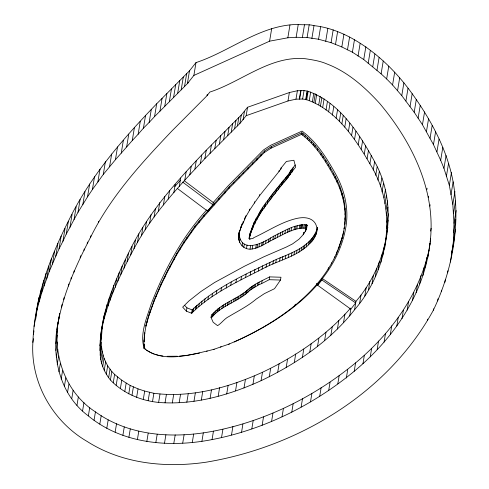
<?xml version="1.0" encoding="UTF-8"?>
<svg xmlns="http://www.w3.org/2000/svg" width="489" height="489" viewBox="0 0 489 489"><rect width="100%" height="100%" fill="white"/><g stroke="black" fill="none" stroke-linecap="round" stroke-linejoin="round"><path stroke-width="0.73" d="M32.891 342.245C30.281 382.349 52.635 421.445 87.146 441.445C122.195 463.841 165.753 468.15 206.181 462.184C298.027 446.915 387.96 393.272 433.34 310.222C452.233 270.753 460.754 225.197 453.12 181.859C447.154 149.671 431.096 120.117 412.172 93.711C395.687 70.716 374.623 50.367 349.592 37.066C338.504 31.32 326.463 26.95 313.999 25.666C308.865 24.059 303.51 25.202 298.253 24.45C260.729 24.566 230.325 51.247 195.991 62.61L189.494 70.819L156.682 103.778C122.617 139.133 89.854 176.682 68.368 221.248C49.23 258.919 34.456 299.604 32.891 342.245L33.484 338.688M429.073 249.781C421.549 298.333 391.316 340.387 354.207 371.285C313.315 405.008 264.243 429.489 212.061 439.587C170.056 447.838 122.458 444.183 88.35 415.901C59.206 394.452 50.764 355.081 58.362 321.151C52.488 355.369 65.587 392.716 95.441 411.879C129.273 436.28 173.668 438.853 213.455 431.157C265.643 421.06 314.708 396.579 355.601 362.856C390.595 333.687 419.269 294.916 429.006 249.769M99.897 350.558C99.89 316.077 113.393 283.516 128.479 253.137C147.213 213.913 176.437 181.315 206.248 150.221L241.285 115.031L247.562 107.262L289.372 92.543L297.379 90.74L304.024 90.599L307.465 91.101C339.299 101.81 359.207 133.509 374.623 161.614C399.446 206.162 388.4 263.644 355.949 301.352L354.556 309.781C330.154 341.004 296.566 363.755 261.089 380.686C231.059 394.305 198.314 404.036 165.037 402.808C144.872 402.331 124.469 394.782 110.41 379.996C105.624 374.054 102.115 367.056 100.752 359.513C98.912 348.571 102.122 337.679 102.109 326.652M144.591 335.075L144.781 332.838C144.341 338.095 143.008 343.834 144.964 348.908M144.267 341.542L144.487 336.481M354.556 309.781C388.883 270.044 398.449 209.359 369.898 163.803C354.867 137.861 335.723 109.395 306.071 99.53L302.63 99.029L295.979 99.169L287.978 100.972L246.169 115.685L239.891 123.454L204.854 158.65C178.729 186.468 152.012 214.585 134.029 248.595C119.567 275.875 105.593 304.305 100.716 335.081M146.205 324.555L145.942 326.139L148.564 316.719L154.139 301.077L161.089 284.94L167.489 271.847L176.456 255.16L183.846 243.192L194.836 227.599L203.858 216.67L229.035 188.357L264.311 152.531L271.059 148.143L301.603 134.322C315.442 144.793 324.843 159.903 333.254 174.805C341.958 189.873 346.664 207.305 344.672 224.738C347.251 206.841 342.471 188.736 333.516 173.222C325.099 158.326 315.705 143.216 301.866 132.739L271.322 146.559L264.573 150.954L229.298 186.774L204.121 215.093L195.093 226.022L184.108 241.609L176.712 253.577L167.745 270.27L161.352 283.357L154.402 299.5L148.827 315.142L146.205 324.555L144.518 334.421M430.033 243.43L429.22 248.345C438.389 195.105 413.181 143.253 379.666 103.423C364.825 87.128 347.648 71.767 326.774 63.9C320.05 60.96 312.764 59.878 305.576 58.759C270.496 55.202 241.566 81.755 209.848 92.066L207.043 95.685L172.006 130.881C141.272 163.24 110.575 196.706 90.667 237.086C75.495 266.193 61.736 296.841 56.968 329.58M450.442 262.08L453.309 242.183L454 223.296L452.814 204.31L449.33 185.355L443.951 168.302L440.681 160.294L433.462 144.591L422.453 124.732L414.195 112.232L401.775 95.642L392.575 84.97L386.646 78.949L381.108 73.851L363.737 59.542L352.398 52.195L341.823 46.95L331.065 42.671L318.559 39.248L307.086 37.525L296.132 37.268L287.844 37.787L269.604 41.168L193.87 75.428L187.373 83.637L189.494 70.819M211.016 317.404L212 317.049C221.114 306.34 235.478 302.281 246.315 293.644L246.798 290.564C253.436 284.525 261.701 280.851 269.671 276.89L280.961 277.239L280.49 280.044L274.518 288.693L264.366 293.644L256.285 299.03C248.039 306.041 238.284 310.912 229.054 316.426C224.451 318.596 221.749 323.076 217.599 325.674L213.167 322.288L211.016 317.404L211.486 314.592L212.464 314.238C221.578 303.528 235.949 299.47 246.78 290.833L246.798 290.564M35.77 318.706L37.574 305.778M306.102 229.207L306.096 228.436L306.579 228.828L307.129 225.49L306.805 224.989L305.772 230.582L303.186 234.683L299.042 239.164L292.526 243.913L286.291 247.067L263.95 256.756L244.592 266.163L214.622 282.483L200.857 291.548L188.919 300.973L182.678 307.141L186.376 311.169L191.633 313.247C211.425 293.706 237.471 281.658 262.061 269.133C277.789 260.429 296.799 256.969 309.678 243.718C322.563 231.804 317.826 214.439 297.911 218.186C282 221.456 268.259 231.089 253.785 237.672L253.009 238.473L249.622 238.95L249.017 238.43L249.573 235.093L250.172 235.612M344.934 223.161L344.134 228.797L344.397 227.22C335.087 283.473 282.746 320.191 234.2 341.994M238.534 237.202L239.427 231.279C235.826 239.891 242.257 250.802 252.165 249.005C258.663 247.984 264.256 244.329 269.897 241.138C281.475 235.887 292.972 227.153 306.187 228.241L306.744 224.903C294.665 223.748 284.005 231.407 273.449 236.254C263.51 242.868 241.095 254.463 239.084 233.864M427.796 257.507L430.063 243.443M430.283 242.031L430.613 239.916L430.265 242.024M34.077 326.481L39.01 297.269M33.399 334.403L33.992 330.845M36.889 310.087L39.242 301.511L41.363 288.693M39.242 301.511L41.51 293.467L43.631 280.649M41.51 293.467L43.979 286.077L46.1 273.259M43.979 286.077L46.669 278.846L48.79 266.028M46.669 278.846L49.322 271.322L51.443 258.504M49.322 271.322L52.445 264.066L54.566 251.248M52.445 264.066L55.783 256.157L57.91 243.339M55.783 256.157L59.047 248.834L61.174 236.022M59.047 248.834L62.904 241.309L65.025 228.497M62.904 241.309L66.247 234.066L68.368 221.248M66.247 234.066L69.951 227.287L72.072 214.469M69.951 227.287L74.035 219.543L76.156 206.725M58.203 322.471L59.719 313.473M56.376 336.463L57.775 328.033M61.565 307.306L62.03 304.494M55.923 343.492L57.317 335.069M74.035 219.543L77.989 212.293L80.117 199.475M63.686 299.769L64.041 297.66M55.911 350.497L57.305 342.068M56.351 357.593L57.751 349.17M68.539 286.053L68.888 283.944M77.989 212.293L82.855 204.451L84.976 191.633M71.033 278.987L71.266 277.581M57.231 364.329L58.625 355.906M73.918 272.275L74.151 270.869M82.855 204.451L87.531 196.847L89.652 184.029M58.925 371.897L60.324 363.468M80.178 257.831L80.526 255.723M87.531 196.847L92.409 189.543L94.536 176.725M61.186 379.116L62.58 370.686M83.974 250.417L84.206 249.011M87.207 243.412L87.439 242.006M92.409 189.543L97.867 181.969L99.988 169.157M64.401 386.273L65.795 377.844M90.667 237.086L90.899 235.68M97.867 181.969L103.295 174.408L105.416 161.596M67.531 392.429L68.925 383.999M98.375 222.703L98.607 221.297M109.542 166.847L111.663 154.029M71.761 398.645L73.154 390.216M103.295 174.408L115.416 159.726L117.543 146.908M76.962 405.387L78.356 396.958M115.416 159.726L121.248 153.112L123.369 140.294M82.562 410.998L83.955 402.569M126.651 146.951L128.772 134.133M121.248 153.112L132.268 140.551L134.389 127.733M101.712 329.665L104.004 315.619M100.227 341.035L101.62 332.606M104.218 318.376L105.612 309.947M99.909 345.79L101.302 337.361M88.35 415.901L89.744 407.471M105.783 312.66L107.177 304.231M108.002 306.022L109.395 297.593M100.19 355.21L101.584 346.78L101.296 342.135M110.202 300.167L111.596 291.744M100.752 359.513L102.146 351.084L101.584 346.78M132.268 140.551L138.136 134.249L140.257 121.431M112.501 293.608L113.894 285.179M101.639 363.303L103.038 354.873L102.146 351.084M115.202 287.367L116.596 278.938M102.672 366.726L104.065 358.303L103.038 354.873M94.041 420.308L95.441 411.879M117.806 281.151L119.206 272.728M138.136 134.249L143.436 128.155L145.557 115.337M104.255 370.179L105.648 361.75L104.065 358.303M120.777 274.494L122.171 266.071M106.272 374.274L107.672 365.845L105.648 361.75M124.029 268.223L125.422 259.793M143.436 128.155L149.151 122.415L151.272 109.597M99.811 424.097L101.205 415.668M127.085 261.56L128.479 253.137M108.656 377.575L110.049 369.146L107.672 365.845M130.716 254.891L132.109 246.468M110.41 379.996L111.81 371.567L110.049 369.146M149.151 122.415L154.561 116.596L156.682 103.778M134.029 248.595L135.429 240.172M113.24 382.82L114.634 374.391L111.81 371.567M137.495 242.244L138.888 233.815M106.791 428.327L108.185 419.898M159.946 111.186L162.067 98.368M116.174 385.308L117.574 376.878L114.634 374.391M141.449 235.912L142.849 227.489M164.726 106.388L166.847 93.57M145.141 229.861L146.541 221.438M120.367 388.596L121.761 380.173L117.574 376.878M169.322 101.767L171.443 88.949M149.616 223.167L151.009 214.738M115.141 432.166L116.541 423.743M124.793 391.463L126.186 383.034L121.761 380.173M173.571 97.5L175.692 84.683M154.053 217.049L155.447 208.626M177.641 93.411L179.763 80.593M158.357 211.016L159.75 202.587M128.754 393.865L130.147 385.442L126.186 383.034M122.88 435.344L124.273 426.921M181.181 89.86L183.302 77.042M163.393 204.946L164.787 196.523M132.006 395.265L133.405 386.836L130.147 385.442M184.542 86.48L186.664 73.662M144.267 337.398L144.53 335.815M146.987 322.337L147.244 320.753M144.01 341.365L144.273 339.782M148.564 316.719L148.827 315.142M168.21 199.078L169.604 190.655M128.894 437.319L130.288 428.896M144.145 345.986L144.408 344.403L144.261 346.86M149.836 312.929L150.099 311.346M136.633 397.3L138.026 388.871L133.405 386.836M152.256 306.414L152.519 304.83M154.139 301.077L154.402 299.5M156.144 296.42L156.407 294.843M173.827 192.703L175.227 184.274M193.87 75.428L195.991 62.61M159.237 289.097L159.5 287.514M161.089 284.94L161.352 283.357M143.289 399.489L144.683 391.059L138.026 388.871M137.397 439.599L138.79 431.17M179.298 186.474L180.692 178.045M164.671 277.948L164.934 276.371M167.489 271.847L167.745 270.27M170.001 267.251L170.264 265.668M148.161 400.668L149.555 392.245L144.683 391.059M184.763 180.239L186.162 171.816M174.09 259.488L174.353 257.911M176.456 255.16L176.712 253.577M189.799 174.866L191.193 166.437M152.489 401.714L153.882 393.284L149.555 392.245M146.798 441.659L148.198 433.23M180.013 249.427L180.27 247.844M194.897 169.005L196.297 160.575M207.043 95.685L207.275 94.279M183.846 243.192L184.108 241.609M158.625 402.386L160.019 393.957C195.404 396.921 230.545 386.72 262.483 372.257C295.472 356.603 326.456 335.796 350.57 308.119M186.774 238.803L187.036 237.226M200.398 163.479L201.792 155.05M155.808 442.667L157.207 434.238M191.278 232.556L191.535 230.979M204.854 158.65L206.248 150.221M165.037 402.808L166.437 394.378M194.836 227.599L195.093 226.022M209.983 153.497L211.382 145.068M198.974 222.587L199.237 221.004M164.5 443.23L165.893 434.8M186.376 311.169L186.932 307.838L184.616 305.313M172.299 402.918L173.693 394.495M214.763 148.699L216.156 140.27M203.858 216.67L204.121 215.093M219.365 144.078L220.759 135.649M191.633 313.247L192.183 309.91C215.863 287.086 246.933 273.577 276.316 259.402C292.233 252.813 312.709 245.747 317.593 227.22L316.646 232.587M208.699 211.175L208.962 209.598M192.11 312.984L192.666 309.647M193.283 311.383L193.84 308.046M179.163 402.74L180.557 394.311M195.38 309.788L195.93 306.45M177.256 188.369L207.403 210.991L212.868 204.763L213.247 202.483L228.143 185.857L263.553 149.897L270.527 145.361L302.043 131.101C316.45 141.718 326.194 157.275 334.855 172.629C343.681 187.923 348.443 205.612 346.432 223.308C338.345 283.675 280.478 322.581 228.638 344.238M223.607 139.811L225.007 131.382M173.803 443.37L175.196 434.947M196.425 308.565L196.975 305.228M214.164 204.946L214.427 203.369L184.31 180.759M198.791 306.597L199.347 303.259M227.678 135.722L229.072 127.293M201.468 304.451L202.024 301.114M218.821 199.64L219.084 198.057M231.218 132.164L232.611 123.741M186.829 402.227L188.222 393.804M204.488 302.098L205.044 298.761M234.579 128.79L235.973 120.361M182.709 443.138L184.102 434.709M224.83 193.186L225.093 191.609M207.941 299.47L208.497 296.132M237.409 125.942L238.809 117.519M229.035 188.357L229.298 186.774M239.891 123.454L241.285 115.031M193.968 401.286L195.362 392.863M212 296.719L212.55 293.382M243.07 119.768L244.463 111.339M233.589 183.778L233.846 182.201M212 317.049L212.464 314.238M216.26 294.066L216.81 290.735M212.727 316.09L213.192 313.284M247.562 107.262L246.169 115.685L246.505 115.398M213.149 315.863L213.614 313.052M192.269 442.502L193.662 434.073M213.87 314.91L214.335 312.098M201.321 400.088L202.715 391.658M215.68 313.192L216.144 310.381M238.999 177.959L239.262 176.376M217.348 311.793L217.813 308.987M220.961 290.912L221.511 287.581M217.892 311.255L218.357 308.449M219.39 310.27L219.854 307.465M243.18 173.76L243.443 172.177M221.865 308.614L222.33 305.802M226.248 288.1L226.798 284.763M223.351 307.636L223.815 304.824M201.92 441.267L203.314 432.844M225.148 306.658L225.612 303.852M210.074 398.364L211.474 389.935M247.96 168.962L248.223 167.379M269.604 41.168L271.725 28.35M238.876 234.61L239.598 230.93M227.354 305.46L227.819 302.654M230.735 285.289L231.285 281.951M238.638 238.51L239.188 235.172M239.378 232.269L240.123 229.677M238.76 240.038L239.31 236.7M240.496 229.31L240.943 226.639M241.095 227.605L241.535 224.94M239.903 231.016L242.018 223.907M228.809 304.25L229.274 301.444M239.476 242.367L240.032 239.035M241.688 225.906L242.856 223.479L243.186 221.474M252.562 164.335L252.819 162.758M242.856 223.479L244.61 219.695L244.946 217.697M231.022 303.259L231.486 300.454M244.61 219.695L245.924 215.667M235.887 282.55L236.438 279.219M242.055 246.071L242.611 242.74M256.804 160.074L257.067 158.491M233.595 301.652L234.06 298.84M218.204 396.102L219.598 387.673M245.698 217.006L249.476 210.411L249.696 209.078M243.797 247.373L244.347 244.035M212.061 439.587L213.455 431.157M235.081 300.851L235.545 298.039M236.804 299.916L237.269 297.104M260.875 155.985L261.138 154.402M240.967 279.849L241.517 276.517M246.511 248.406L247.061 245.075M238.229 298.975L238.693 296.169M249.476 210.411L254.39 203.045L254.61 201.712M249.017 238.43L249.922 239.469L249.506 236.755L250.056 233.418L254.103 222.446L262.507 207.464L272.416 194.017L288.449 174.359L291.053 170.221L295.313 164.927M249.506 236.755L250.234 232.752M249.69 236.755L250.13 234.09M249.83 236.731L250.16 234.726M249.677 236.083L250.936 231.022M240.001 297.807L240.466 294.995M250.979 232.648L251.535 229.317M264.311 152.531L264.573 150.954M251.578 230.949L252.128 227.611M250.386 234.353L252.171 229.249L252.721 225.912M252.171 229.249L252.88 227.892L253.436 224.561M241.768 296.646L242.232 293.834M252.88 227.892L254.103 222.446M250.02 249.188L250.57 245.857M245.606 277.416L246.156 274.078M254.39 203.045L259.396 195.887L259.616 194.555M226.7 394L228.094 385.57M253.553 225.777L254.836 223.699L255.386 220.368M243.174 295.717L243.638 292.905M254.836 223.699L256.095 218.442M255.539 221.78L256.817 219.72L257.367 216.382M252.165 249.005L252.715 245.667M244.922 294.561L245.386 291.75M221.505 437.716L222.905 429.287M256.817 219.72L258.051 217.232L258.602 213.901M287.844 37.787L289.965 24.97M246.315 293.644L246.78 290.833M258.051 217.232L259.317 215.184L259.867 211.853M271.059 148.143L271.322 146.559M250.185 275.014L250.735 271.682M259.317 215.184L260.588 213.228L261.144 209.897M246.334 293.376L247.715 292.465L248.18 289.653M255.71 248.186L256.267 244.855M260.588 213.228L261.957 210.796L262.507 207.464M247.715 292.465L249.714 290.49L250.179 287.679M257.037 247.984L257.593 244.647M261.957 210.796L263.883 208.406L264.433 205.068M251.089 289.586L251.554 286.774M263.883 208.406L265.148 206.401L265.698 203.069M254.384 272.844L254.94 269.506M258.956 246.731L259.506 243.4M235.533 390.864L236.927 382.435M252.458 288.681L252.923 285.869M265.148 206.401L267.049 204.035L267.605 200.704M253.828 287.783L254.292 284.971M261.536 245.906L262.092 242.568M267.049 204.035L268.889 201.248L269.445 197.911M296.132 37.268L298.253 24.45M249.714 290.49L255.185 286.884L255.649 284.078M258.345 271.016L258.901 267.679M262.825 245.068L263.382 241.731M231.499 435.002L232.892 426.573M268.889 201.248L270.661 199.31L271.212 195.973M270.661 199.31L271.866 197.354L272.416 194.017M255.185 286.884L257.348 285.723L257.813 282.911M287.978 100.972L289.372 92.543M257.348 285.723L258.699 284.83L259.164 282.025M265.57 243.51L266.126 240.172M271.866 197.354L273.748 195.013L274.298 191.682M262.061 269.133L262.617 265.796M259.396 195.887L278.987 171.523L279.213 170.19M273.748 195.013L275.46 193.131L276.01 189.793M244.005 388.009L245.399 379.58M275.46 193.131L276.658 191.181L277.214 187.849M268.278 242.342L268.828 239.011M258.699 284.83L261.646 283.596L262.11 280.79M302.349 37.647L304.47 24.829M278.987 171.523L280.796 169.09L281.016 167.758M269.897 241.138L270.454 237.801M276.658 191.181L278.534 189.316L279.091 185.979M266.01 267.361L266.566 264.023M278.534 189.316L279.726 187.379L280.276 184.047M279.726 187.379L281.462 185.435L282.019 182.097M295.979 99.169L297.379 90.74M272.899 239.592L273.449 236.254M282.575 184.053L283.125 180.722M241.517 432.465L242.911 424.036M307.086 37.525L309.207 24.707M269.378 265.692L269.928 262.355M281.462 185.435L283.779 182.556L284.335 179.225M274.897 238.608L275.454 235.27M283.779 182.556L285.503 180.661L286.059 177.324M261.646 283.596L269.207 279.702L269.671 276.89M299.335 98.925L300.729 90.496M299.629 99.108L301.022 90.679M286.701 179.176L287.257 175.838M252.911 384.409L254.304 375.986M272.862 264.139L273.412 260.802M277.495 237.061L278.052 233.724M285.503 180.661L287.899 177.69L288.449 174.359M287.899 177.69L289.201 175.527L289.751 172.189M311.872 38.484L313.999 25.666M302.63 99.029L304.024 90.599M280.111 235.942L280.662 232.605M289.201 175.527L290.215 174.555L290.772 171.217M275.765 262.74L276.316 259.402M290.215 174.555L291.053 170.221M290.503 173.558L291.713 172.501L292.263 169.17M291.713 172.501L292.563 171.003L293.113 167.666M282.349 234.781L282.899 231.444M305.674 99.64L307.074 91.211M306.071 99.53L307.465 91.101M251.817 428.859L253.216 420.43M279.598 261.022L280.148 257.691M306.713 99.866L308.107 91.443M284.885 233.522L285.442 230.185M301.603 134.322L301.866 132.739M261.089 380.686L262.483 372.257M318.559 39.248L320.68 26.43M302.825 135.257L303.088 133.674M282.318 259.922L282.874 256.591M287.446 232.428L288.003 229.09M309.292 100.428L310.686 92.005M288.999 231.81L289.549 228.473M304.91 137.018L305.173 135.435M285.258 258.65L285.808 255.319M291.041 230.973L291.597 227.636M312.379 101.736L313.773 93.307M307.257 138.998L307.514 137.415M313.877 102.25L315.277 93.827M288.351 257.397L288.901 254.06M269.262 376.854L270.655 368.425M294.036 229.775L294.592 226.438M309.072 140.673L309.335 139.09M315.277 103.051L316.67 94.621M262.128 425.332L263.522 416.909M325.705 41.302L327.826 28.484M295.466 229.61L296.016 226.273M291.462 256.126L292.012 252.789M296.823 228.834L297.379 225.502M311.206 142.837L311.462 141.254M318.767 104.689L320.161 96.26M293.981 254.958L294.537 251.621M299.311 228.394L299.861 225.056M313.18 145.056L313.443 143.479M320.454 106.156L321.848 97.727M331.065 42.671L333.186 29.853M300.484 228.082L301.035 224.751M296.45 253.65L297 250.313M301.181 228.088L301.731 224.751M314.8 147.006L315.063 145.429M277.715 372.19L279.109 363.761M302.11 227.978L302.66 224.64M322.716 107.268L324.109 98.845M298.956 252.287L299.512 248.95M271.566 421.524L272.96 413.101M303.681 228.082L304.237 224.744M303.186 234.683L303.516 232.678M317.477 150.52L317.74 148.937M303.785 233.601L304.005 232.269M301.12 250.68L301.67 247.342M304.94 228.161L305.491 224.824M335.478 44.53L337.599 31.712M305.222 231.425L305.442 230.087M306.352 228.479L305.796 228.204L306.45 224.653L307.129 225.49M305.772 230.582L306.102 228.583M306.187 228.241L306.744 224.903M302.942 249.524L303.492 246.187M326.022 110.074L327.422 101.651M304.39 248.406L304.94 245.075M295.069 305.252L295.246 304.195M320.888 155.019L321.151 153.436M286.175 367.539L287.569 359.109M306.285 246.963L306.841 243.626M328.584 111.963L329.983 103.534M308.516 244.879L309.072 241.542M322.923 157.819L323.186 156.242M341.823 46.95L343.95 34.138M309.678 243.718L310.234 240.38M310.802 242.165L311.352 238.828M282.037 416.799L283.437 408.37M332.355 115.153L333.755 106.724M311.958 241.01L312.508 237.678M325.662 161.993L325.925 160.416M313.003 239.365L313.553 236.028M314.354 237.691L314.904 234.359M314.873 236.523L315.429 233.192M294.305 362.453L295.698 354.024M315.961 234.665L316.511 231.328M328.15 165.74L328.412 164.157M336.126 118.338L337.526 109.915M347.471 49.878L349.592 37.066M330.197 169.353L330.46 167.77M339.354 121.364L340.747 112.941M291.768 412.196L293.162 403.767M352.398 52.195L354.519 39.377M302.379 357.483L303.773 349.06M333.254 174.805L333.516 173.222M341.848 123.913L343.241 115.483M316.499 284.402L316.67 283.351M335.026 178.118L335.289 176.541M349.69 316.004L350.821 309.158L317.685 285.283L317.948 283.706M344.757 127.122L346.151 118.699M336.952 182.177L337.214 180.594M358.034 56.119L360.155 43.301M309.788 351.982L311.187 343.553M317.685 285.283L321.89 279.989L322.153 278.406L355.949 301.352M301.126 407.044L302.52 398.621M348.412 131.529L349.812 123.1M339.574 188.045L339.837 186.468M340.442 190.166L340.705 188.583M328.162 269.243L328.425 267.66M363.737 59.542L365.864 46.73M351.554 135.679L352.954 127.256M341.915 195.093L342.178 193.516M317.483 346.719L318.877 338.29M331.432 263.852L331.603 262.801M343.144 198.821L343.406 197.238M310.484 401.879L311.884 393.456M343.694 201.878L343.956 200.301M334.721 257.642L334.898 256.591M354.519 139.567L355.919 131.138M336.181 254.824L336.353 253.767M368.193 63.301L370.314 50.483M344.525 206.309L344.788 204.726M344.757 209.83L345.02 208.253M338.81 248.131L338.987 247.079M345.038 214.567L345.301 212.984M324.604 340.582L326.004 332.159M340.772 243.094L340.949 242.043M344.861 219.286L345.124 217.703M342.025 238.693L343.681 231.829L343.419 233.412M358.223 144.658L359.617 136.235M372.74 66.773L374.861 53.961M319.727 396.127L321.126 387.698M361.212 149.273L362.606 140.844M330.864 335.246L332.257 326.817M376.964 70.343L379.085 57.525M364.305 153.876L365.699 145.447M337.404 329.036L338.798 320.607M328.675 390.601L330.069 382.178M367.086 158.833L368.48 150.41M381.108 73.851L383.235 61.033M343.541 322.514L344.934 314.085M369.898 163.803L371.292 155.374M386.646 78.949L388.767 66.131M337.801 383.902L339.201 375.473M373.229 170.038L374.623 161.614M375.723 175.392L377.123 166.969M392.575 84.97L394.696 72.152M377.881 180.172L379.281 171.743M346.34 378.009L347.734 369.58M359.604 303.48L360.998 295.05M380.442 186.407L381.836 177.984M397.575 90.587L399.696 77.769M364.782 296.071L366.175 287.642M382.031 192L383.425 183.571M354.207 371.285L355.601 362.856M368.474 289.818L369.873 281.389M384.061 197.892L385.454 189.469M401.775 95.642L403.896 82.824M384.99 203.668L386.383 195.239M372.013 283.712L373.407 275.283M386.139 209.243L387.532 200.814M375.265 276.676L376.658 268.247M386.506 215.539L387.899 207.116M377.979 269.714L379.372 261.285M405.901 101.046L408.022 88.228M362.948 363.767L364.342 355.338M386.946 222.226L388.339 213.797M380.876 262.361L382.27 253.932M386.658 228.589L388.052 220.16M382.783 255.447L384.183 247.018M386.457 235.649L387.85 227.226M384.519 249.035L386.903 234.133M410.051 106.529L412.172 93.711M370.252 356.805L371.646 348.376M414.195 112.232L416.316 99.414M377.166 349.482L378.559 341.053M418.113 118.21L420.234 105.392M384.067 342.147L385.466 333.718M422.453 124.732L424.574 111.914M390.356 334.231L391.75 325.802M426.42 131.737L428.541 118.919M396.817 326.035L398.211 317.612M430.069 138.246L432.19 125.428M401.995 318.632L403.388 310.203M433.462 144.591L435.589 131.773M426.854 189.61L427.086 188.204M407.16 310.112L408.553 301.689M428.291 197.617L428.523 196.217M436.928 151.877L439.049 139.065M412.435 300.759L413.828 292.33M429.898 206.162L430.131 204.757M416.145 292.728L417.539 284.298M419.593 283.95L420.992 275.521M440.681 160.294L442.802 147.476M422.863 275.564L424.256 267.135M430.638 231.095L431.102 228.284M425.259 267.135L426.897 257.238M430.326 239.965L430.558 238.559M443.951 168.302L446.072 155.484M446.384 176.437L448.505 163.619M449.33 185.355L451.451 172.538M427.514 320.552L427.753 319.128M450.999 194.677L453.12 181.859M433.34 310.222L433.578 308.797M452.814 204.31L454.935 191.492M437.618 300.949L437.973 298.816M453.431 213.772L455.552 200.955M441.292 291.621L441.524 290.197M454 223.296L456.121 210.478M444.904 282.349L445.375 279.5M453.651 232.403L455.772 219.592M447.606 272.85L447.961 270.717M453.309 242.183L455.43 229.365M452.056 251.707L454.177 238.889M58.484 320.442L59.597 314.048M451.616 252.85L452.563 249.262M342.288 237.116L339.073 246.554M336.707 252.575L337.496 250.57M338.021 249.231L338.81 247.22M306.45 224.653L306.909 225.142M305.796 228.204L306.579 228.828M280.796 169.09L281.597 167.385L286.401 161.437L293.907 160.282L295.643 167.171L292.563 171.003M350.821 309.158L355.686 302.935L321.89 279.989M174.848 186.553L180.313 180.325M206.81 209.812C181.981 237.086 164.225 270.099 151.095 304.36C146.792 317.832 139.334 334.702 144.359 348.565L143.619 347.82L145.905 349.708M154.561 116.596L188.723 82.28M213.461 349.482L221.138 346.799M220.313 347.086L229.5 343.944M207.275 350.98C187.666 355.576 162.959 362.373 145.19 349.152M206.56 351.23L214.231 349.219M199.549 353.076L188.204 355.124M187.495 355.24L179.469 356.09M177.348 356.23L167.183 356.285M269.207 279.702L280.49 280.044M153.882 393.284L160.019 393.957M160.967 355.79L162.941 356.01M158.43 355.234L160.331 355.656M155.147 354.36L157.77 355.063M186.932 307.838L192.183 309.91M151.278 352.887L154.151 354.073M150.643 352.6L146.676 350.301M182.727 182.134L212.868 204.763"/></g></svg>
